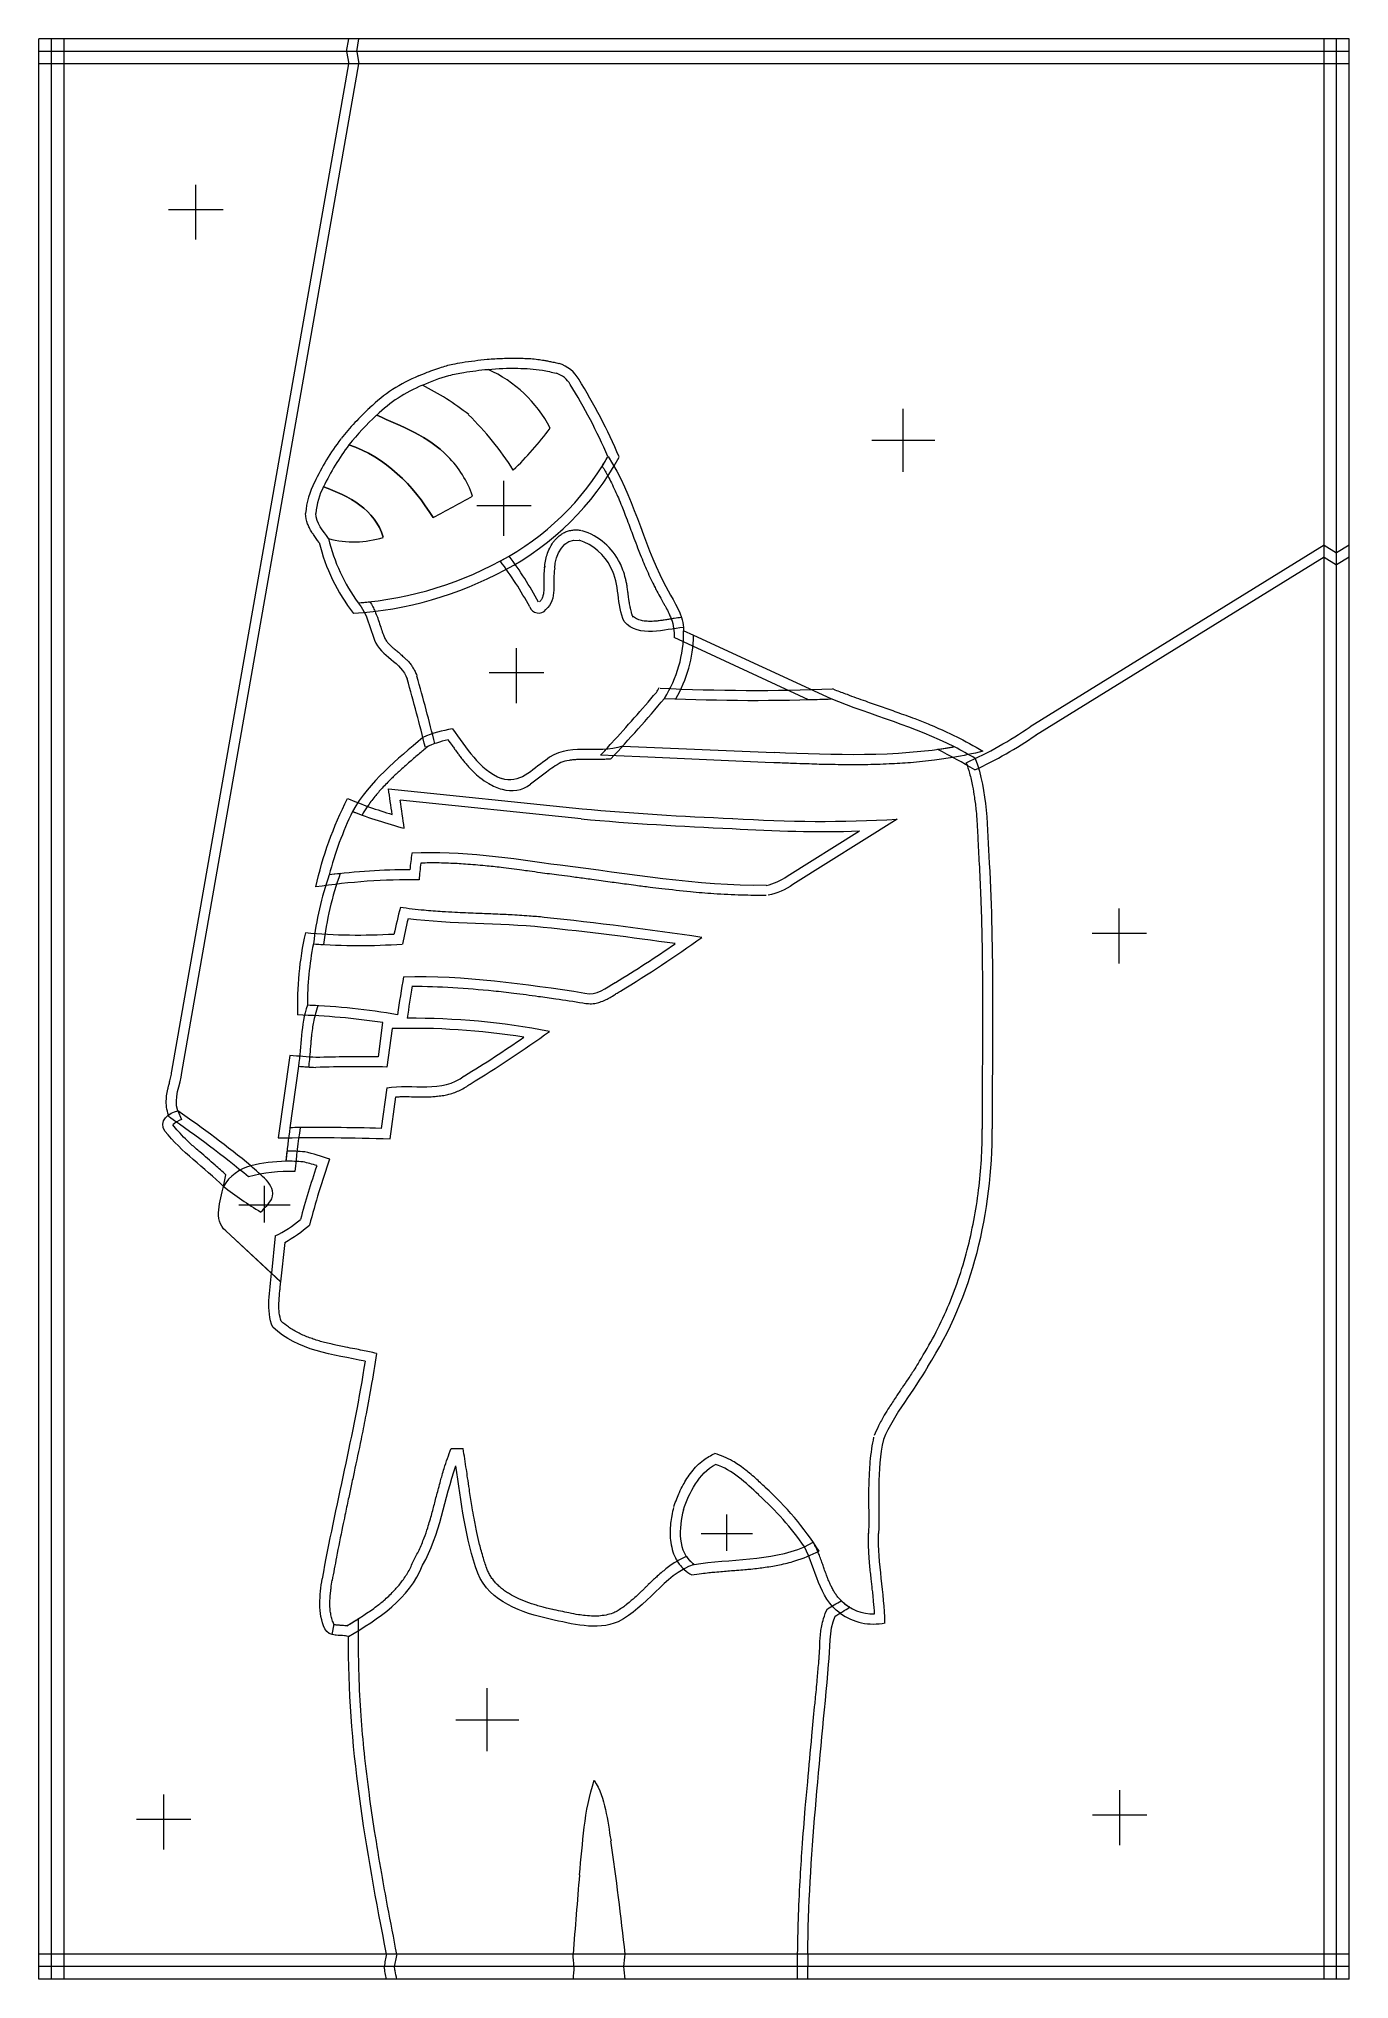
# Model space of a CAD drawing. Header units: millimetres. Extents: x 1101 to 2141, y -1815 to -275.
import ezdxf

# ---------------------------------------------------------------- set-up
doc = ezdxf.new("R2010")
doc.units = ezdxf.units.MM
for name, color, linetype, lineweight, true_color in [('1', 7, 'Continuous', 0, 0xffffff), ('2', 2, 'Continuous', 0, 0xffff00), ('3', 253, 'Continuous', 0, 0xa0a0a4), ('4', 5, 'Continuous', 0, 0x0000ff), ('5', 178, 'Continuous', 0, 0x000000), ('6', 1, 'Continuous', 0, 0xff0000)]:
    doc.layers.add(name, color=color, linetype=linetype, lineweight=lineweight, true_color=true_color)

msp = doc.modelspace()

# ---------------------------------------------------------------- linework, layer by layer
at = {"layer": '1'}
for p, q in [((1100.9, -1814.7), (1100.9, -274.6)), ((2140.9, -274.6), (1100.9, -274.6)), ((2140.9, -1814.7), (2140.9, -274.6)), ((1470, -669), (1470, -625.5)), ((1448.4, -645), (1491.6, -645)), ((2140.9, -1814.7), (1100.9, -1814.7))]:
    msp.add_line(p, q, dxfattribs=at)
at = {"layer": '1', "flags": 128}
for points in [[(1402.2, -542.2, -0.002875), (1409.2, -539.3, -0.00577), (1412.8, -537.9, -0.011662), (1419.1, -535.7, -0.014632), (1424.3, -534.1, -0.014383), (1429.5, -532.9, -0.010036), (1436.8, -531.5, -0.009465), (1446.8, -530.1, -0.009638), (1456.7, -529)], [(1456.7, -529, -0.012169), (1468.9, -528.3, -0.012407), (1481, -528.1, -0.006771), (1486.6, -528.3, -0.008301), (1491.3, -528.5, -0.011431), (1496.9, -529.1, -0.013017), (1501.8, -529.8, -0.007069), (1504.5, -530.3, -0.005645), (1507.8, -531, -0.002812), (1509.8, -531.4, -0.001495), (1513.7, -532.4)], [(1323.3, -674.3, -0.010232), (1318.8, -668.1, -0.01079), (1317.5, -666.2, -0.022731), (1315.6, -662.8, -0.029189), (1314.2, -659.7, -0.081244), (1312.6, -651.4)], [(1730.8, -790.4), (1732.7, -791.3, 0.005127), (1742.3, -794.9, 0.003589), (1756.9, -800.2, 0.001124), (1769.3, -804.5, -0.002153), (1781.7, -809, -0.004626), (1796.1, -814.2, -0.006284), (1806.6, -818.4, -0.009601), (1819.9, -824.1, -0.008789), (1828.8, -828.3, -0.021958), (1850.1, -840.1, -0.017356), (1826.3, -845, -0.010522), (1811.7, -847.2, -0.011331), (1792.7, -849.2, -0.009), (1775.8, -850.2, -0.007824), (1756.4, -850.8, -0.005492), (1740.4, -850.8, -0.00434), (1720.2, -850.5, -0.001312), (1712.3, -850.2, -0.001027), (1702.3, -849.9, -0.000456), (1697.4, -849.7, -0.00017), (1684.3, -849.2), (1677.3, -848.9), (1584.3, -844.9), (1559.2, -843.8), (1546.7, -843.3, 0.002111), (1555.5, -833.6, 0.008664), (1591, -793.4, 0.012123), (1593.2, -789.6)], [(1593.9, -790, 0.021551), (1730.8, -790.6)], [(1678.2, -954.5, -0.010794), (1658.7, -954.3, -0.009504), (1636.5, -953.2, -0.006858), (1618, -951.7, -0.005522), (1595.2, -949.2, -0.001761), (1586, -948.1, -0.001429), (1574.7, -946.7, -0.000766), (1567.3, -945.7, -0.000435), (1554.3, -943.9, 0.000227), (1539.8, -941.9, 0.000558), (1533.9, -941.1, 0.001222), (1522.6, -939.6, 0.001566), (1513.6, -938.5, -0.000353), (1506.2, -937.5, 0.000221), (1498.9, -936.5, 0.000648), (1490.2, -935.3, 0.000933), (1484.3, -934.5, 0.003573), (1467.7, -932.4, 0.004717), (1455.1, -931, 0.007024), (1439.5, -929.7, 0.008184), (1426.1, -929, 0.010483), (1410.9, -928.7, 0.005848), (1404, -928.9, 0.002182), (1402.6, -942.1, 0.040076), (1320.7, -947.8, -0.064323), (1345.9, -877.6, 0.027105), (1381.3, -890.2, 0.003212), (1378.3, -870), (1532, -885.8, 0.011934), (1651.4, -893.4)], [(1651.7, -893.4, 0.031359), (1782.1, -894), (1699.3, -945.8, -0.109397), (1679.7, -954.4)], [(1397.1, -1026.4, -0.022273), (1461.7, -1030.2, -0.004814), (1477.8, -1032, -0.003956), (1497.4, -1034.6, -0.002249), (1511.1, -1036.5, -0.001374), (1532.7, -1039.8, 0.047247), (1537.1, -1040.4, 0.051284), (1542.1, -1040.2, 0.040029), (1546.2, -1039.2, 0.032234), (1550.5, -1037.5, 0.017754), (1553.3, -1036, 0.011425), (1557.1, -1033.8, 0.001997), (1558.5, -1032.9, -0.000956), (1559.9, -1032, -0.003357), (1561.5, -1031, -0.005306), (1562.5, -1030.4, 0.020312), (1627, -987.8, 0.010547), (1501.9, -971.9, 0.006832), (1490, -970.9, 0.005303), (1474.7, -969.9, 0.001503), (1468.9, -969.6, 0.00112), (1461.2, -969.3, 0.000547), (1454.5, -969, -0.000218), (1447.8, -968.8, -0.002349), (1431.1, -968, -0.003883), (1421.1, -967.5, -0.006952), (1406.6, -966.3, -0.013544), (1387.8, -964.1, 0.009348), (1382.7, -985.4, -0.03682), (1312.4, -984.3, 0.063841), (1306.2, -1049.4)], [(1373.7, -1055.4), (1370.1, -1082.7, 0.010814), (1320.8, -1083.1, -0.008542), (1300.1, -1081.5), (1290.9, -1147, -0.014041), (1379.6, -1147.7), (1384.1, -1114.4, -0.004194), (1385.3, -1114.3, -0.008619), (1388.4, -1114.2, -0.006485), (1392.8, -1114.2, -0.00492), (1400.5, -1114.3, 0.01085), (1408.8, -1114.3, 0.009723), (1413.5, -1114.2, 0.012015), (1417.4, -1113.8, 0.016863), (1422.2, -1113.2, 0.019346), (1426.4, -1112.3, 0.023924), (1431, -1110.8, 0.02577), (1435.3, -1109, 0.0278), (1439.6, -1106.7, 0.024715), (1443.1, -1104.2, 0.021344), (1506.1, -1062.5, 0.050047), (1393.2, -1052)]]:
    msp.add_lwpolyline(points, format="xyb", dxfattribs=at)
at = {"layer": '1'}
for centre, radius, start, end in [((1505.8, -558.5), 27.3, 29.3737, 73.1175), ((1447.9, -654.3), 121, 112.1308, 134.2688), ((1128.8, -792.1), 470.8, 23.22, 31.6877), ((1520.3, -736.9), 230.8, 132.7753, 141.0878), ((1490.7, -706.7), 188.8, 142.6552, 154.9592), ((1367.2, -500.8), 221.2, 297.9431, 331.4375), ((1379.8, -657.2), 67.5, 152.8486, 175.0154), ((1468.6, -638.7), 149.6, 193.7709, 217.9263), ((1332.1, -438.9), 292.3, 273.616, 298.3483), ((2083.2, -1143.8), 696, 170.2886, 172.4198), ((1291, -1603.8), 554.6, 81.4163, 88.4286)]:
    msp.add_arc(centre, radius, start, end, dxfattribs=at)
at = {"layer": '2'}
for p, q in [((1100.9, -1814.7), (1100.9, -274.6)), ((2140.9, -274.6), (1100.9, -274.6)), ((2140.9, -1814.7), (2140.9, -274.6)), ((1612.6, -741.8), (1612.6, -744.5)), ((1620.6, -748.2), (1612.6, -744.5)), ((1480, -801.8), (1480, -758.2)), ((1458.4, -777.7), (1501.6, -777.7)), ((1597.4, -798.1), (1606.5, -798.5)), ((1280, -1214), (1280, -1185)), ((1259.7, -1200), (1300.3, -1200)), ((1292.7, -1261.1), (1249.3, -1220.8)), ((1296, -1229.9), (1292.7, -1261.1)), ((1646.8, -1474.8), (1646.8, -1445.8)), ((1626.5, -1460.8), (1667.2, -1460.8)), ((2140.9, -1814.7), (1100.9, -1814.7))]:
    msp.add_line(p, q, dxfattribs=at)
at = {"layer": '2', "flags": 128}
for points in [[(1502.3, -694.4, -0.036262), (1502.9, -689.3, -0.032826), (1504.2, -684.1, -0.034585), (1506.3, -679, -0.039072), (1508.9, -674.5, -0.025201), (1510.7, -672.2, -0.027983), (1512.7, -670.1, -0.034548), (1515.3, -668, -0.038041), (1518, -666.4, -0.043438), (1521.3, -665.2, -0.044517), (1524.7, -664.5, -0.042185), (1528.1, -664.4, -0.039139), (1531.4, -664.9)], [(1572.7, -734, -0.01731), (1571.9, -732.1, -0.015783), (1571.2, -729.8, -0.012424), (1570.6, -727.7, -0.010675), (1570.1, -725.1, -0.007191), (1569.7, -723, -0.00548), (1569.2, -720.1, -0.002129), (1569.1, -719.1, -0.000478), (1568.5, -714.7, 0.002825), (1568, -711.2, 0.004494), (1567.7, -708.9, 0.007897), (1567.1, -705.7, 0.00963), (1566.5, -703, 0.029378), (1564.5, -696.3, 0.035328), (1562, -690.6)], [(1502.4, -693.2, 0.01806), (1502, -695.7, 0.014663), (1501.8, -698.6, 0.008798), (1501.7, -700.6, 0.006253), (1501.6, -703.4, 0.002725), (1501.7, -705.6, -0.001627), (1501.7, -707.8, -0.004927), (1501.7, -710.2, -0.007232), (1501.6, -711.7, -0.01232), (1501.5, -713.7, -0.015167), (1501.3, -715.1, -0.021456), (1501, -716.7, -0.024779), (1500.6, -717.9, -0.030771), (1500.1, -719.1, -0.032929), (1499.6, -720, -0.034191), (1498.9, -720.8, -0.033193), (1498.1, -721.6)], [(1610.9, -734, 0.008618), (1605.2, -734.7, 0.002478), (1602.1, -735.2, -0.001137), (1599, -735.7, -0.003631), (1595.5, -736.2, -0.005318), (1593.2, -736.5, -0.008923), (1590.1, -736.9, -0.010915), (1587.7, -737, -0.01547), (1584.8, -737, -0.018075), (1582.6, -736.9, -0.02384), (1580.1, -736.6, -0.026852), (1578.1, -736.1, -0.032091), (1576.1, -735.3, -0.033836), (1574.4, -734.4, -0.034419), (1572.8, -733.3, -0.03322), (1571.3, -731.8)], [(1425.6, -831.1, -0.001555), (1428.8, -835.5, 0.001188), (1430.9, -838.4, 0.002786), (1433.4, -841.8, 0.003861), (1435.2, -844.2, 0.006066), (1437.7, -847.4, 0.00721), (1439.9, -850, 0.021753), (1445.6, -856.2, 0.026873), (1451, -861, 0.036241), (1458, -865.7, 0.056958), (1468.5, -870.3)], [(1554.9, -846.2, -0.004828), (1553.6, -846.3, -0.013007), (1548.9, -846.6, -0.007422), (1545.5, -846.7, -0.004763), (1540.5, -846.7, 0.000449), (1533.6, -846.6, 0.003077), (1532.7, -846.6, 0.008621), (1528.4, -846.7, 0.011605), (1525.4, -846.9, 0.018035), (1521.7, -847.3, 0.048782), (1515.2, -849)], [(1515.2, -849, 0.032713), (1503.7, -856.6), (1491, -866.3)], [(1503.7, -856.6, 0.000012), (1503.7, -856.6, 0.000011), (1503.7, -856.6)], [(1503.7, -856.6, 0.000012), (1503.7, -856.6, 0.000011), (1503.7, -856.6)], [(1604.8, -1439.4, -0.009534), (1607.2, -1433.4, -0.011603), (1609.3, -1428.3, -0.016214), (1612.2, -1422.4, -0.018881), (1615.2, -1417.4, -0.025109), (1619.1, -1411.9, -0.028614), (1623.2, -1407.2, -0.035451), (1628.5, -1402.7, -0.058668), (1637.3, -1397.5)], [(1677.5, -1424.3, -0.001835), (1673.6, -1420.8, 0.003614), (1669.7, -1417.1, 0.007647), (1664.9, -1413, 0.010406), (1661.1, -1410, 0.016166), (1656.1, -1406.3, 0.019132), (1651.5, -1403.5, 0.060455), (1637.3, -1397.5)], [(1604.6, -1440.2, 0.015167), (1603.2, -1446.8, 0.017522), (1602.3, -1452.8, 0.02421), (1601.9, -1459.9, 0.02891), (1602.2, -1466.2, 0.041775), (1603.6, -1473.7, 0.049619), (1606.1, -1480.2, 0.030114), (1608.1, -1483.6, 0.031192), (1610.4, -1486.7, 0.031544), (1613.1, -1489.5, 0.057399), (1619.1, -1493.8)], [(1619.1, -1493.8, -0.009566), (1626.9, -1492.6, -0.005099), (1632.7, -1492, -0.003293), (1637.3, -1491.5, -0.002403), (1643.6, -1491, -0.001079), (1649.1, -1490.5, 0.000673), (1654.7, -1490.1, 0.00199), (1661.3, -1489.5, 0.002873), (1665.9, -1489.1, 0.004659), (1672.1, -1488.4, 0.005563), (1677.3, -1487.7, 0.007385), (1683.3, -1486.8, 0.008297), (1688.8, -1485.8, 0.021806), (1700.9, -1482.7, 0.046449), (1720.2, -1474.9)]]:
    msp.add_lwpolyline(points, format="xyb", dxfattribs=at)
at = {"layer": '2'}
for centre, radius, start, end in [((1517.4, -712.5), 49.7, 25.751, 72.809), ((1332.1, -438.9), 284.3, 274.4787, 299.9747), ((1228.4, -867.8), 306.2, 28.4962, 36.6187), ((1513.3, -745.4), 107.3, 330.3256, 358.4971), ((-239.3, -1244.8), 1696.7, 13.9063, 15.8054), ((412.3, 209), 1555.3, 317.2775, 319.6424), ((1442.6, -913.4), 84, 101.6274, 114.5508), ((1475.9, -846.4), 25, 252.9134, 307.3269), ((1277.4, -1203), 34.8, 103.6772, 149.7531), ((1299.5, -1293.8), 128.3, 91.1789, 103.6457), ((2001.3, -1237.8), 708.1, 173.4891, 174.1414), ((1299.5, -1293.8), 136.3, 84.7781, 90.7445), ((1233.9, -1464), 315.8, 71.9603, 75.6912), ((2037.7, -1409), 747.4, 160.8504, 165.0447), ((1250.2, -1143.8), 97.5, 298.047, 312.1489), ((1514.2, -1605.6), 243.9, 32.3818, 48.0034)]:
    msp.add_arc(centre, radius, start, end, dxfattribs=at)
for points in [[(1354.3, -722.3), (1361.5, -730.8), (1363.5, -741.8), (1367.4, -751.9)], [(1610.9, -734), (1611.7, -736.5), (1612.3, -739.1), (1612.6, -741.8)], [(1367.4, -751.9), (1372.3, -765), (1388.7, -769.3), (1393.2, -782.6)], [(1249.3, -1220.8), (1239, -1211.7), (1245.2, -1196.8), (1247.4, -1185.4)]]:
    msp.add_open_spline(points, degree=3, dxfattribs=at)
at = {"layer": '3'}
for p, q in [((1100.9, -1814.7), (1100.9, -274.6)), ((2140.9, -274.6), (1100.9, -274.6)), ((1353.2, -284.6), (1354.9, -274.6)), ((2140.9, -1814.7), (2140.9, -274.6)), ((1353.2, -284.6), (1354.9, -294.6)), ((1214.4, -1095), (1354.9, -294.6)), ((1225.5, -434), (1225.5, -390.5)), ((1203.8, -410), (1247.1, -410)), ((2120.9, -676.5), (1887.6, -820.7)), ((2120.9, -676.5), (2130.9, -682.7)), ((2140.9, -676.5), (2130.9, -682.7)), ((1958.4, -1008.6), (1958.4, -965)), ((1936.8, -984.5), (1980, -984.5)), ((1211.2, -1125.4), (1214.1, -1132.3)), ((1247.4, -1185.4), (1249.3, -1176.2)), ((1292.9, -1261.3), (1249.3, -1220.8)), ((1354.7, -1542.6), (1354.7, -1528.4)), ((1200, -1711.8), (1200, -1668.2)), ((1958.7, -1708.3), (1958.7, -1664.7)), ((1178.4, -1687.7), (1221.6, -1687.7)), ((1937, -1684.2), (1980.3, -1684.2)), ((1703.1, -1814.7), (1703.1, -1794.7)), ((1385, -1814.7), (1100.9, -1814.7)), ((2140.9, -1814.7), (1703.1, -1814.7))]:
    msp.add_line(p, q, dxfattribs=at)
at = {"layer": '3', "flags": 128}
for points in [[(1836.8, -849.2, -0.019468), (1839.5, -857.5, -0.018709), (1841.9, -867.7, -0.014063), (1843.4, -876.6, -0.011668), (1844.8, -887.7, -0.006951), (1845.4, -895.9, -0.004641), (1846.1, -908.3, -0.001214), (1846.6, -918.8, 0.003432), (1847.2, -929.4)], [(1847.2, -929.4, -0.004739), (1848.3, -953.8, -0.00413), (1849.2, -981.8, -0.002906), (1849.6, -1005, -0.002293), (1849.8, -1034.4, -0.001068), (1849.8, -1050.1, -0.000456), (1849.7, -1087.1, 0.000768), (1849.6, -1121, 0.001381), (1849.6, -1139.9)], [(1249.3, -1176.2, 0.008214), (1240.8, -1168.6, 0.002793), (1234.7, -1163.3, -0.002588), (1228.7, -1158.1, -0.006665), (1221.8, -1152.1, -0.009417), (1217.2, -1147.7, -0.014923), (1211.6, -1141.8, -0.017558), (1207.2, -1136.6)], [(1799.7, -1324.2, 0.020888), (1811.6, -1303.7, 0.020264), (1822.1, -1281.6, 0.018928), (1830.6, -1259.5, 0.018257), (1837.7, -1235.9, 0.017002), (1842.9, -1212.6, 0.016439), (1846.7, -1188.3, 0.015488), (1848.9, -1164.4, 0.01511), (1849.6, -1139.8)], [(1293.3, -1292.5, -0.055857), (1291.7, -1285.8, -0.025358), (1291.4, -1281.9, -0.019509), (1291.5, -1276.4, -0.005681), (1291.7, -1274.2, -0.004424), (1291.9, -1271.3, -0.001985), (1292, -1269.8, -0.000782), (1292.4, -1266, 0.002214), (1292.9, -1261.3)], [(1368.8, -1318, 0.008148), (1357.8, -1315.6, 0.001617), (1351.6, -1314.4, -0.000445), (1344.2, -1313, -0.001435), (1342, -1312.5, -0.003391), (1336.6, -1311.4, -0.004377), (1332.6, -1310.5, -0.00641), (1327.6, -1309.3, -0.007469), (1323.4, -1308.1, -0.00969), (1318.7, -1306.6, -0.010853), (1314.7, -1305.2, -0.013247), (1310.3, -1303.4, -0.014454), (1306.4, -1301.5, -0.016752), (1302.5, -1299.3, -0.017786), (1298.9, -1297, -0.031752), (1293.3, -1292.5)], [(1368.8, -1318, -0.007177), (1364.4, -1345.3, -0.004331), (1360, -1369, -0.002537), (1356.6, -1386.1, -0.001641), (1351.1, -1412.3, -0.00026), (1348.8, -1423, 0.000188), (1346.5, -1433.8, 0.000524), (1343.8, -1446.4, 0.000748), (1342, -1455.3, 0.002842), (1337.1, -1479.7, 0.003741), (1333.6, -1498.3)], [(1799.5, -1324.5, -0.008909), (1796, -1330.2, -0.006272), (1790.7, -1338.3, -0.002356), (1786, -1345.3, 0.002822), (1781.2, -1352.4, 0.006748), (1775.7, -1360.8, 0.009393), (1771.9, -1367.1, 0.01467), (1767.3, -1375.6, 0.017214), (1763.8, -1383.2)], [(1763.4, -1384.5, 0.016662), (1761.7, -1393.7, 0.014572), (1760.5, -1404.1, 0.010241), (1759.9, -1412.6, 0.008072), (1759.5, -1423.4, 0.002428), (1759.4, -1427.5, 0.001899), (1759.4, -1432.9, 0.000847), (1759.4, -1435.5, 0.000321), (1759.5, -1442.3, -0.002536), (1759.5, -1454.4, -0.004689), (1759.4, -1460.8)], [(1764.2, -1524.7, 0.008673), (1763.4, -1514.8, 0.002372), (1763.1, -1511.1, 0.001749), (1762.5, -1506.1, 0.000817), (1762, -1501.7, -0.000424), (1761.5, -1497.3, -0.003954), (1760.4, -1486.2, -0.006443), (1759.8, -1479.3, -0.011392), (1759.3, -1469.2, -0.013802), (1759.4, -1460.7)], [(1335.1, -1533, -0.03363), (1333.7, -1529.5, -0.031044), (1332.7, -1525.4, -0.024452), (1332.1, -1521.6, -0.020952), (1331.9, -1516.8, -0.014367), (1332, -1512.9, -0.011339), (1332.4, -1507.6, -0.005606), (1332.8, -1504.5, -0.002752), (1333.6, -1497.9)], [(1719.8, -1564, 0.011719), (1720.1, -1560.6, 0.007392), (1720.5, -1554.9, 0.001101), (1720.6, -1552.4, -0.000904), (1720.7, -1550, -0.002412), (1720.8, -1547, -0.00343), (1720.9, -1544.9, -0.013203), (1721.5, -1539, -0.017612), (1722.2, -1534.3, -0.026449), (1723.7, -1528.4, -0.04539), (1726.7, -1520.8)], [(1345.2, -1534.2, 0.010651), (1342, -1534, 0.001993), (1340.6, -1533.9, -0.002704), (1339.4, -1533.8, -0.006352), (1338.1, -1533.7, -0.008972), (1337.3, -1533.6, -0.015062), (1336.4, -1533.5, -0.018661), (1335.8, -1533.4, -0.027019), (1335.3, -1533.2, -0.031565), (1335.2, -1533.1, -0.013838), (1335.1, -1533.1, -0.025905), (1335.1, -1533)], [(1345.2, -1534.2, 0.007131), (1354.7, -1528.4)], [(1385, -1794.7, -0.002169), (1377.7, -1756.7, -0.002929), (1373, -1730.8, -0.004634), (1367.4, -1696.9, -0.005494), (1363.2, -1668.3, -0.007229), (1359.3, -1635.2, -0.0081), (1356.7, -1605.6, -0.009822), (1355, -1572.9, -0.010659), (1354.7, -1542.7)], [(1703.1, -1794.6, -0.006062), (1703.7, -1767.4, -0.005336), (1705.1, -1736.6, -0.003879), (1706.7, -1710.8, -0.00315), (1709.2, -1679, -0.001698), (1711.1, -1658, -0.000973), (1714.4, -1621.5, 0.000057), (1716.6, -1598.4, 0.000239), (1717.2, -1592.8, 0.000602), (1718.7, -1576.7, 0.000784), (1719.8, -1564.2)], [(1385, -1794.7, 0.00042), (1383, -1804.7)], [(1385, -1814.7, -0.000284), (1383.6, -1807.9, -0.000164), (1383, -1804.7)]]:
    msp.add_lwpolyline(points, format="xyb", dxfattribs=at)
at = {"layer": '3'}
for centre, radius, start, end in [((1708.8, -561.6), 314.8, 293.9884, 304.6086), ((1224, -1155.5), 25.3, 113.083, 131.4714), ((1524.9, -1171.4), 403.5, 300.0122, 301.8074), ((1763.3, -1488.1), 36.7, 225.5655, 271.4404)]:
    msp.add_arc(centre, radius, start, end, dxfattribs=at)
for points in [[(1211.2, -1125.4), (1207.6, -1115.4), (1213.3, -1105), (1214.4, -1095)], [(1249.3, -1220.8), (1239, -1211.7), (1245.2, -1196.8), (1247.4, -1185.4)]]:
    msp.add_open_spline(points, degree=3, dxfattribs=at)
at = {"layer": '4'}
for p, q in [((1100.9, -1814.7), (1100.9, -274.6)), ((2140.9, -274.6), (1100.9, -274.6)), ((1110.9, -1814.7), (1110.9, -274.6)), ((1120.9, -1814.7), (1120.9, -274.6)), ((1345.1, -284.6), (1346.8, -274.6)), ((2120.9, -1814.7), (2120.9, -274.6)), ((2130.9, -1814.7), (2130.9, -274.6)), ((2140.9, -1814.7), (2140.9, -274.6)), ((2140.9, -284.6), (1100.9, -284.6)), ((1345.1, -284.6), (1346.8, -294.6)), ((2140.9, -294.6), (1100.9, -294.6)), ((1786.9, -618.3), (1786.9, -568.3)), ((1761.9, -593.3), (1811.9, -593.3)), ((2120.9, -686), (1891.8, -827.5)), ((2120.9, -686), (2130.9, -692.1)), ((2140.9, -686), (2130.9, -692.1)), ((1711.8, -799.2), (1605.1, -749.9)), ((1307, -1090.1), (1300.1, -1138.9)), ((2140.9, -1794.7), (1100.9, -1794.7)), ((2140.9, -1804.7), (1100.9, -1804.7)), ((2140.9, -1814.7), (1100.9, -1814.7))]:
    msp.add_line(p, q, dxfattribs=at)
at = {"layer": '4', "flags": 128}
for points in [[(1204.4, -1130.5, -0.103735), (1202, -1117.6, -0.007474), (1202.1, -1116.5, -0.02065), (1202.3, -1113.5, -0.020469), (1203.2, -1108.4, -0.004902), (1203.6, -1106.8, -0.003252), (1204.2, -1104.4, -0.000827), (1204.7, -1102.5, 0.002415), (1205.2, -1100.7, 0.013615), (1206.1, -1096.5, 0.023684), (1206.4, -1093.9), (1346.8, -294.6)], [(1548, -613.8, -0.0135), (1552.5, -621.6, -0.008466), (1555.3, -627.1, -0.007617), (1558.3, -633.4, -0.005889), (1560.8, -639, -0.00502), (1563.5, -645.7, -0.003289), (1565.6, -651, -0.002428), (1568.4, -658.2, -0.001144), (1570.8, -664.6, 0.00056), (1573.2, -671, 0.001838), (1576.1, -678.6, 0.002692), (1578.2, -683.9, 0.004408), (1581, -690.9, 0.005269), (1583.6, -696.8, 0.006985), (1586.7, -703.6, 0.007833), (1589.6, -709.6)], [(1363.6, -721.4, -0.022673), (1365.9, -725.4, -0.018123), (1367.7, -729.1, -0.01419), (1369.6, -733.8, -0.006479), (1370.4, -736.2, -0.002734), (1372.3, -741.7, 0.004714), (1373.9, -746.5, 0.008502), (1374.8, -749)], [(1589.5, -709.3, 0.012334), (1591.3, -713, 0.007733), (1594.4, -718.6, 0.001083), (1595.6, -720.8, -0.001087), (1596.8, -722.9, -0.002721), (1598.2, -725.3, -0.003822), (1599.1, -727, -0.014458), (1601.4, -731.7, -0.019122), (1602.8, -735, -0.098048), (1605.1, -749.9)], [(1374.9, -749.1, 0.029108), (1375.5, -750.5, 0.027572), (1376.4, -752, 0.022676), (1377.3, -753.3, 0.019692), (1378.7, -754.9, 0.013563), (1380, -756.2, 0.010581), (1381.8, -757.9, 0.00492), (1382.9, -758.8, 0.002209), (1385.6, -761, -0.00317), (1388.2, -763.2, -0.005912), (1389.6, -764.5, -0.011679), (1392, -766.7, -0.014725), (1393.9, -768.6, -0.020924), (1396.1, -771.2, -0.023876), (1397.8, -773.8, -0.028456), (1399.5, -776.9, -0.029712), (1400.8, -780.1)], [(1410, -836, -0.00166), (1403.1, -841.8, 0.002706), (1395.4, -848.4, 0.006128), (1386.8, -856.1, 0.008446), (1380.7, -861.8, 0.013195), (1373.3, -869.4, 0.015598), (1367.5, -876.1, 0.020177), (1361.5, -884.1, 0.019188), (1357.4, -890.7)], [(1322.4, -1042.1, 0.026735), (1320.2, -1049.2, 0.016211), (1318.8, -1055, 0.011389), (1318, -1060, 0.008944), (1317.2, -1066.5, 0.004122), (1316.8, -1070, 0.001743), (1316.1, -1078.6, -0.003024), (1315.4, -1086.5, -0.005021), (1314.9, -1090.7)]]:
    msp.add_lwpolyline(points, format="xyb", dxfattribs=at)
at = {"layer": '4'}
for centre, radius, start, end in [((1447.9, -654.3), 113, 112.1308, 134.2688), ((1505.8, -558.5), 19.3, 29.3737, 72.5042), ((1128.8, -792.1), 462.8, 23.7046, 31.6877), ((1520.3, -736.9), 222.8, 132.7753, 141.0878), ((1490.7, -706.7), 180.8, 142.6552, 154.9592), ((1367.2, -500.8), 213.2, 327.9842, 330.3956), ((1379.8, -657.2), 59.5, 152.8486, 174.2843), ((1468.6, -638.7), 141.6, 193.3135, 216.2177), ((1332.1, -438.9), 284.3, 274.4787, 276.3566), ((-239.3, -1244.8), 1704.7, 13.9436, 15.8054), ((1669.2, 796.7), 1596.4, 271.5287, 272.1686), ((1708.8, -561.6), 322.8, 294.695, 304.6086), ((1442.6, -913.4), 84, 109.0423, 112.8277), ((1578.3, -1305.6), 523.1, 59.5093, 63.1866), ((1605, -1010.2), 283, 154.3791, 165.2768), ((1479.4, -558), 354.4, 248.5482, 249.8578), ((1575.7, -1022.7), 250.6, 160.0511, 173.2746), ((1396.9, -1455.1), 521, 96.2566, 97.2375), ((1563.2, -1041.3), 249.2, 168.7927, 180.0895), ((1355.2, -508.2), 486.1, 265.7052, 266.6494), ((1291, -1603.8), 562.6, 86.7974, 87.6488), ((1355.7, -476.7), 615.3, 265.453, 266.1986), ((731.9, -1822.6), 838, 50.2904, 55.6735), ((1323.9, -2726.1), 1587.4, 90.567, 90.8592), ((2001.3, -1237.8), 700.1, 171.8654, 174.7371), ((1299.5, -1293.8), 120.3, 87.8027, 105.5312)]:
    msp.add_arc(centre, radius, start, end, dxfattribs=at)
for points, knots in [([(1405.3, -549.6), (1412.2, -546.7), (1422.8, -542.2), (1440.5, -538.9), (1450.9, -537.6), (1457.4, -537)], [0, 0, 0, 0, 22.453877, 34.458626, 53.842395, 53.842395, 53.842395, 53.842395]), ([(1457.4, -537), (1465.2, -536.3), (1479.6, -535.8), (1497.9, -536.8), (1507.9, -539.2), (1511.6, -540.1)], [53.842395, 53.842395, 53.842395, 53.842395, 77.3961, 97.004152, 108.419908, 108.419908, 108.419908, 108.419908])]:
    msp.add_open_spline(points, degree=3, knots=knots, dxfattribs=at)
for points in [[(1330.8, -671.3), (1326.8, -665), (1320.7, -659.2), (1320.6, -651.3)], [(1827.5, -836.7), (1796.3, -820.8), (1762.2, -811.5), (1729.6, -798.6)], [(1827.5, -836.7), (1823.1, -837.5), (1818.7, -838.2), (1814.2, -838.8)]]:
    msp.add_open_spline(points, degree=3, dxfattribs=at)
at = {"layer": '5'}
for p, q in [((1100.9, -1814.7), (1100.9, -274.6)), ((2140.9, -274.6), (1100.9, -274.6)), ((2140.9, -1814.7), (2140.9, -274.6)), ((1460, -538.2), (1460, -538.2)), ((1405.3, -549.6), (1405.3, -549.6)), ((1326.9, -630.1), (1326.9, -630.1)), ((1620.6, -748.2), (1612.6, -744.5)), ((1729.6, -798.6), (1620.6, -748.2)), ((1564.2, -836), (1684.6, -841.2)), ((1531.3, -893.8), (1387.7, -879)), ((1694.8, -939.1), (1752.1, -903.3)), ((1381.2, -1060.2), (1377.1, -1090.8)), ((1377, -1107.2), (1372.6, -1139.4)), ((1288.5, -1224.7), (1285.4, -1254.3)), ((2140.9, -1814.7), (1100.9, -1814.7))]:
    msp.add_line(p, q, dxfattribs=at)
for centre, radius, start, end in [((1415, -631.3), 103.4, 27.4748, 65.7997), ((1307.9, -743), 216.6, 51.728, 63.262), ((1520.3, -736.9), 222.8, 132.7753, 141.0878), ((1266.1, -751.1), 250.3, 32.4146, 45.351), ((1314.9, -444.3), 237, 313.2701, 324.0084), ((1362.2, -667.4), 88.2, 19.8052, 44.074), ((1367.2, -500.8), 213.2, 297.9431, 330.3956), ((1379.8, -657.2), 59.5, 152.8486, 174.2843), ((912.1, 306.3), 1084, 297.5749, 299.4569), ((1350.8, -596), 77.9, 255.1347, 287.4311), ((1517.4, -712.5), 41.7, 25.751, 72.809), ((1228.4, -867.8), 298.2, 28.4962, 36.8199), ((1497.5, -722.9), 7.54, 200.7521, 320.3233), ((1513.3, -745.4), 99.3, 327.92, 0.5012), ((1669.2, 796.7), 1596.4, 267.4251, 272.1686), ((1442.6, -913.4), 92, 98.4137, 113.6284), ((1578.3, -1305.6), 531.1, 59.9652, 62.0044), ((1479.4, -558), 354.4, 248.5482, 255.5363), ((-188.1, -1114.7), 1593.3, 7.7047, 8.5069), ((1749.5, 1611.5), 2514.8, 265.0217, 267.758), ((1721.7, 145.2), 1049, 266.139, 271.6597), ((2926.2, -1097.2), 1539.5, 173.4329, 173.9191), ((1575.7, -1022.7), 258.6, 160.9389, 173.3645), ((1396.9, -1455.1), 521, 90.1606, 97.2375), ((1670.1, -905.7), 41.6, 281.2105, 306.5653), ((1956.1, -1111.2), 578.9, 166.1911, 168.2252), ((1188.4, -3944.5), 2981.1, 81.947, 83.9785), ((1355.2, -508.2), 486.1, 265.7052, 274.0229), ((1070.3, -215.8), 943.8, 301.145, 304.5819), ((2083.2, -1143.8), 704, 169.7933, 172.2745), ((1291, -1603.8), 562.6, 80.3249, 87.6488), ((1397.3, -1619.7), 559.7, 80.8916, 91.6479), ((986.3, -346), 877.2, 301.0382, 304.7185), ((1355.7, -476.7), 615.3, 265.453, 266.7334), ((1354.9, -2222.8), 1132.3, 88.8784, 91.7333), ((731.9, -1822.6), 846, 50.5686, 55.4911), ((2001.3, -1237.8), 708.1, 171.9661, 174.1414), ((1323.9, -2726.1), 1587.4, 88.2419, 90.8592), ((1299.5, -1293.8), 128.3, 85.0595, 91.1789), ((2037.7, -1409), 755.4, 161.4771, 164.8609), ((1233.9, -1464), 307.8, 73.4709, 75.5718), ((1425.7, -957.5), 289.4, 231.9615, 239.0928), ((1233.9, -1160.4), 62.6, 313.5738, 326.1342), ((1250.2, -1143.8), 89.5, 295.3705, 310.6705), ((1514.3, -1605.5), 235.9, 34.6043, 48.0034), ((1763.3, -1488.1), 44.7, 233.7353, 281.8694)]:
    msp.add_arc(centre, radius, start, end, dxfattribs=at)
msp.add_open_spline([(1405.3, -549.6), (1412.2, -546.7), (1422.8, -542.2), (1440.5, -538.9), (1450.9, -537.6), (1457.4, -537)], degree=3, knots=[0, 0, 0, 0, 22.453877, 34.458626, 53.842395, 53.842395, 53.842395, 53.842395], dxfattribs=at)
for points in [[(1425.5, -606.1), (1410.1, -590.1), (1388.8, -582.2), (1369, -573.4)], [(1369, -573.4), (1388.8, -582.2), (1410.1, -590.1), (1425.5, -606.1)], [(1346.9, -596.9), (1376.1, -606.5), (1397.9, -629.2), (1413.8, -654.6)], [(1413.8, -654.6), (1397.9, -629.2), (1376.1, -606.5), (1346.9, -596.9)], [(1552.6, -606.1), (1572.6, -636.9), (1580, -673.5), (1596.7, -705.9)], [(1374.1, -670.3), (1368.2, -648.3), (1346.5, -637.4), (1326.9, -630.1)], [(1326.9, -630.1), (1346.5, -637.4), (1368.2, -648.3), (1374.1, -670.3)], [(1330.8, -671.3), (1326.8, -665), (1320.7, -659.2), (1320.6, -651.3)], [(1510.3, -694.8), (1510.7, -684.7), (1517.5, -670), (1529.7, -672.7)], [(1510.3, -694.8), (1508.2, -705.6), (1512.9, -719.5), (1503.3, -727.7)], [(1565.4, -737.2), (1559.4, -723.7), (1562, -707.7), (1554.9, -694.4)], [(1596.7, -705.9), (1601.1, -715.3), (1607.6, -724.1), (1610.9, -734)], [(1612.6, -741.8), (1597.3, -743.3), (1577.5, -750.4), (1565.4, -737.2)], [(1610.9, -734), (1611.7, -736.5), (1612.3, -739.1), (1612.6, -741.8)], [(1405.7, -829.1), (1385.2, -846.7), (1363.3, -863.9), (1349.8, -887.8)], [(1429.1, -822.4), (1440.2, -836.9), (1450.1, -854.8), (1468.1, -861.7)], [(1564.2, -836), (1544.1, -843.1), (1520.1, -832.1), (1502.9, -847.4)], [(1827.5, -836.7), (1780.4, -845.1), (1732.3, -843), (1684.6, -841.2)], [(1844.1, -845.9), (1853.9, -872.4), (1853.5, -901.1), (1855.2, -928.9)], [(1502.9, -847.4), (1492.6, -854.3), (1481.8, -866.9), (1468.1, -861.7)], [(1514.6, -930.6), (1475.6, -925.2), (1436.3, -919.1), (1396.9, -921.1)], [(1678.2, -946.5), (1623.2, -947.2), (1569, -937.2), (1514.6, -930.6)], [(1855.2, -928.9), (1859.2, -999.2), (1857.3, -1069.5), (1857.6, -1139.8)], [(1501.1, -979.9), (1465.4, -976.3), (1429.4, -977.5), (1393.8, -973)], [(1390.3, -1019.1), (1438.6, -1017.7), (1486.7, -1024.6), (1534.3, -1032)], [(1534.3, -1032), (1543.5, -1034.4), (1551.1, -1027.8), (1558.4, -1023.5)], [(1314, -1041.7), (1308.8, -1057.3), (1308.9, -1073.9), (1307, -1090.1)], [(1377, -1107.2), (1397.4, -1103.7), (1421, -1111.6), (1438.5, -1097.6)], [(1200.9, -1141.5), (1195.5, -1133.8), (1204, -1126.8), (1211.2, -1125.4)], [(1247.4, -1185.4), (1232.2, -1170.4), (1214.1, -1158.4), (1200.9, -1141.5)], [(1806.4, -1328.5), (1842.2, -1272.6), (1857.7, -1205.7), (1857.6, -1139.8)], [(1285.9, -1195.3), (1289.5, -1183.4), (1276.2, -1176.4), (1269.2, -1169.1)], [(1286.7, -1297.2), (1280.5, -1283.9), (1284.9, -1268.4), (1285.4, -1254.3)], [(1359.8, -1324.2), (1334.6, -1318.9), (1306, -1316), (1286.7, -1297.2)], [(1359.8, -1324.2), (1350.8, -1382.2), (1336.1, -1439.1), (1325.7, -1496.8)], [(1806.4, -1328.5), (1795, -1347.9), (1780, -1365.4), (1771.2, -1386.3)], [(1771.2, -1386.3), (1765.8, -1410.7), (1768, -1436.1), (1767.4, -1461)], [(1405.4, -1486.1), (1419.4, -1461.6), (1422.9, -1433.4), (1431.7, -1407.1)], [(1449.3, -1492.5), (1439.4, -1465), (1436.1, -1435.7), (1431.7, -1407.1)], [(1612.4, -1442.1), (1617.4, -1428.3), (1624.5, -1413.3), (1637.9, -1406.1)], [(1672.2, -1430.2), (1661.9, -1420.8), (1651.5, -1410.4), (1637.9, -1406.1)], [(1612.4, -1442.1), (1608.9, -1456.4), (1607.1, -1475.8), (1620.9, -1485.4)], [(1772.4, -1531.8), (1772.1, -1508.1), (1766.6, -1484.8), (1767.4, -1461)], [(1736.8, -1524.1), (1719.5, -1511.8), (1717.9, -1489.1), (1708.5, -1471.5)], [(1346.7, -1542.6), (1370.3, -1528.8), (1395, -1512.8), (1405.4, -1486.1)], [(1506.6, -1529), (1484.5, -1523.8), (1458.6, -1515.4), (1449.3, -1492.5)], [(1620.9, -1485.4), (1596.4, -1494.2), (1583.5, -1519.6), (1560.7, -1531)], [(1327.9, -1536.5), (1322, -1524.1), (1323.9, -1509.9), (1325.7, -1496.8)], [(1346.7, -1542.6), (1340.4, -1541), (1331.2, -1543.5), (1327.9, -1536.5)], [(1560.7, -1531), (1543.3, -1538.3), (1524.2, -1532.5), (1506.6, -1529)]]:
    msp.add_open_spline(points, degree=3, dxfattribs=at)
at = {"layer": '6'}
for p, q in [((1100.9, -1814.7), (1100.9, -274.6)), ((2140.9, -274.6), (1100.9, -274.6)), ((2140.9, -1814.7), (2140.9, -274.6)), ((1428.1, -1393.4), (1437.6, -1393.4)), ((1708.5, -1471.5), (1715.5, -1467.8)), ((1335.1, -1533), (1333.5, -1541)), ((1456.8, -1633.8), (1456.8, -1583.8)), ((1431.8, -1608.8), (1481.8, -1608.8)), ((2140.9, -1814.7), (1100.9, -1814.7))]:
    msp.add_line(p, q, dxfattribs=at)
at = {"layer": '6', "flags": 128}
for points in [[(1398.1, -1482.6, 0.023188), (1402.6, -1474.1, 0.018924), (1406.7, -1464.4, 0.012712), (1409.5, -1456.3, 0.009484), (1412.8, -1445.2, 0.004659), (1415.4, -1435.2, -0.001692), (1418.1, -1425.1, -0.002432), (1419.7, -1419.2, -0.003228), (1420.9, -1414.8, -0.004828), (1422.6, -1409.3, -0.018912), (1428.1, -1393.4)], [(1456.8, -1489.8, -0.013227), (1453.7, -1480.4, -0.011812), (1450.7, -1469.6, -0.00889), (1448.6, -1460.2, -0.007417), (1446.3, -1448.8, -0.004493), (1444.8, -1440.2, -0.003046), (1442.8, -1427.5, -0.000441), (1442.6, -1425.8, -0.000079), (1441.2, -1416.7, 0.000646), (1440.2, -1410.1, 0.003977), (1437.6, -1393.4)], [(1744.4, -1519.5, -0.075731), (1737, -1513.6, -0.022245), (1735, -1511.4, -0.020693), (1733.1, -1508.8, -0.01696), (1731.5, -1506.2, -0.014938), (1729.9, -1503.1, -0.010916), (1728.6, -1500.3, -0.008974), (1727.1, -1496.7, -0.005273), (1726.1, -1494.1, -0.003506), (1724.5, -1489.9, -0.000914), (1723.3, -1486.4, 0.002511), (1722, -1482.7, 0.005157), (1720.4, -1478.5, 0.006976), (1719.1, -1475.3, 0.010801), (1717.3, -1471.2, 0.012804), (1715.5, -1467.8)], [(1345.2, -1534.2, 0.004653), (1351.4, -1530.5, 0.004193), (1356, -1527.6, 0.0049), (1359.9, -1525, 0.014273), (1368.9, -1518.7, 0.017459), (1375.7, -1513.2, 0.024337), (1383.1, -1506, 0.027863), (1388.8, -1499.3, 0.033815), (1394.1, -1491.3, 0.038049), (1398.1, -1482.6)], [(1508.4, -1521.2, -0.004129), (1503.9, -1520.1, -0.004885), (1500.1, -1519.1, -0.006406), (1495.8, -1517.9, -0.007196), (1492, -1516.7, -0.019775), (1483.6, -1513.5, -0.023944), (1477, -1510.4, -0.015607), (1473.5, -1508.4, -0.016981), (1470.4, -1506.3, -0.019812), (1467.3, -1503.9, -0.021202), (1464.7, -1501.4, -0.023609), (1462.2, -1498.7, -0.024504), (1460, -1495.8, -0.025345), (1458.2, -1492.7, -0.025235), (1456.7, -1489.4)], [(1614.8, -1479.2, 0.027004), (1608.3, -1482.4, 0.017453), (1604, -1485, 0.015561), (1599.5, -1488.2, 0.011575), (1595.9, -1491.2, 0.009564), (1591.7, -1494.8, 0.005633), (1588.8, -1497.5, 0.003721), (1584.6, -1501.5, 0.000682), (1582.9, -1503.2, -0.000251), (1581.2, -1504.8, -0.00095), (1579.1, -1506.8, -0.001418), (1577.8, -1508.1, -0.005681), (1574, -1511.7, -0.007612), (1571.1, -1514.2, -0.011551), (1567.4, -1517.2, -0.013531), (1564.3, -1519.6, -0.017308), (1560.6, -1522, -0.018995), (1557.1, -1523.9)], [(1557.6, -1523.6, -0.039322), (1552.5, -1525.3, -0.03626), (1546.6, -1526.3, -0.027452), (1541.3, -1526.5, -0.022645), (1534.5, -1526.1, -0.013693), (1529.3, -1525.4, -0.009605), (1521.6, -1524, -0.003763), (1515, -1522.6, 0.004429), (1508.1, -1521.1)], [(1345.2, -1534.2, 0.010651), (1342, -1534, 0.001993), (1340.6, -1533.9, -0.002704), (1339.4, -1533.8, -0.006352), (1338.1, -1533.7, -0.008972), (1337.3, -1533.6, -0.015062), (1336.4, -1533.5, -0.018661), (1335.8, -1533.4, -0.027019), (1335.3, -1533.2, -0.031565), (1335.2, -1533.1, -0.013838), (1335.1, -1533.1, -0.025905), (1335.1, -1533)]]:
    msp.add_lwpolyline(points, format="xyb", dxfattribs=at)
at = {"layer": '6'}
for centre, radius, start, end in [((1524.9, -1171.4), 411.5, 300.3577, 302.2329), ((-1577.4, -2145.7), 3163.2, 6.3715, 8.0121), ((-1577.4, -1443.6), 3163.2, 353.4462, 353.6285), ((-1577.4, -2165.7), 3163.2, 6.3715, 6.5538)]:
    msp.add_arc(centre, radius, start, end, dxfattribs=at)
for points in [[(1620.9, -1485.4), (1650.1, -1481), (1680.7, -1483), (1708.5, -1471.5)], [(1614.8, -1479.2), (1616.3, -1481.5), (1618.3, -1483.6), (1620.9, -1485.4)], [(1727.7, -1564.9), (1729.3, -1552.1), (1727.6, -1538.4), (1732.9, -1526.5)], [(1346.7, -1542.6), (1342.7, -1541.6), (1337.6, -1542.2), (1333.5, -1541)], [(1376.8, -1794.7), (1360.5, -1711.6), (1345.8, -1627.6), (1346.7, -1542.6)], [(1711.1, -1794.7), (1711.9, -1717.9), (1721, -1641.4), (1727.7, -1564.9)], [(1529.9, -1731.8), (1532.7, -1706.7), (1533.5, -1680.9), (1541.7, -1656.8)], [(1541.7, -1656.8), (1550.8, -1671.1), (1551.9, -1688.5), (1555, -1704.8)], [(1529.9, -1731.8), (1528.2, -1752.7), (1526.5, -1773.7), (1524.9, -1794.7)], [(1376.8, -1794.7), (1376.1, -1798), (1375.5, -1801.3), (1374.9, -1804.7)], [(1525.6, -1804.7), (1525.4, -1801.3), (1525.1, -1798), (1524.9, -1794.7)], [(1711.1, -1794.7), (1711.1, -1798), (1711.2, -1801.3), (1711.3, -1804.7)], [(1376.8, -1814.7), (1376.1, -1811.3), (1375.5, -1808), (1374.9, -1804.7)], [(1525.6, -1804.7), (1525.4, -1808), (1525.1, -1811.3), (1524.9, -1814.7)], [(1711.1, -1814.7), (1711.1, -1811.3), (1711.2, -1808), (1711.3, -1804.7)]]:
    msp.add_open_spline(points, degree=3, dxfattribs=at)

doc.saveas('drawing.dxf')
